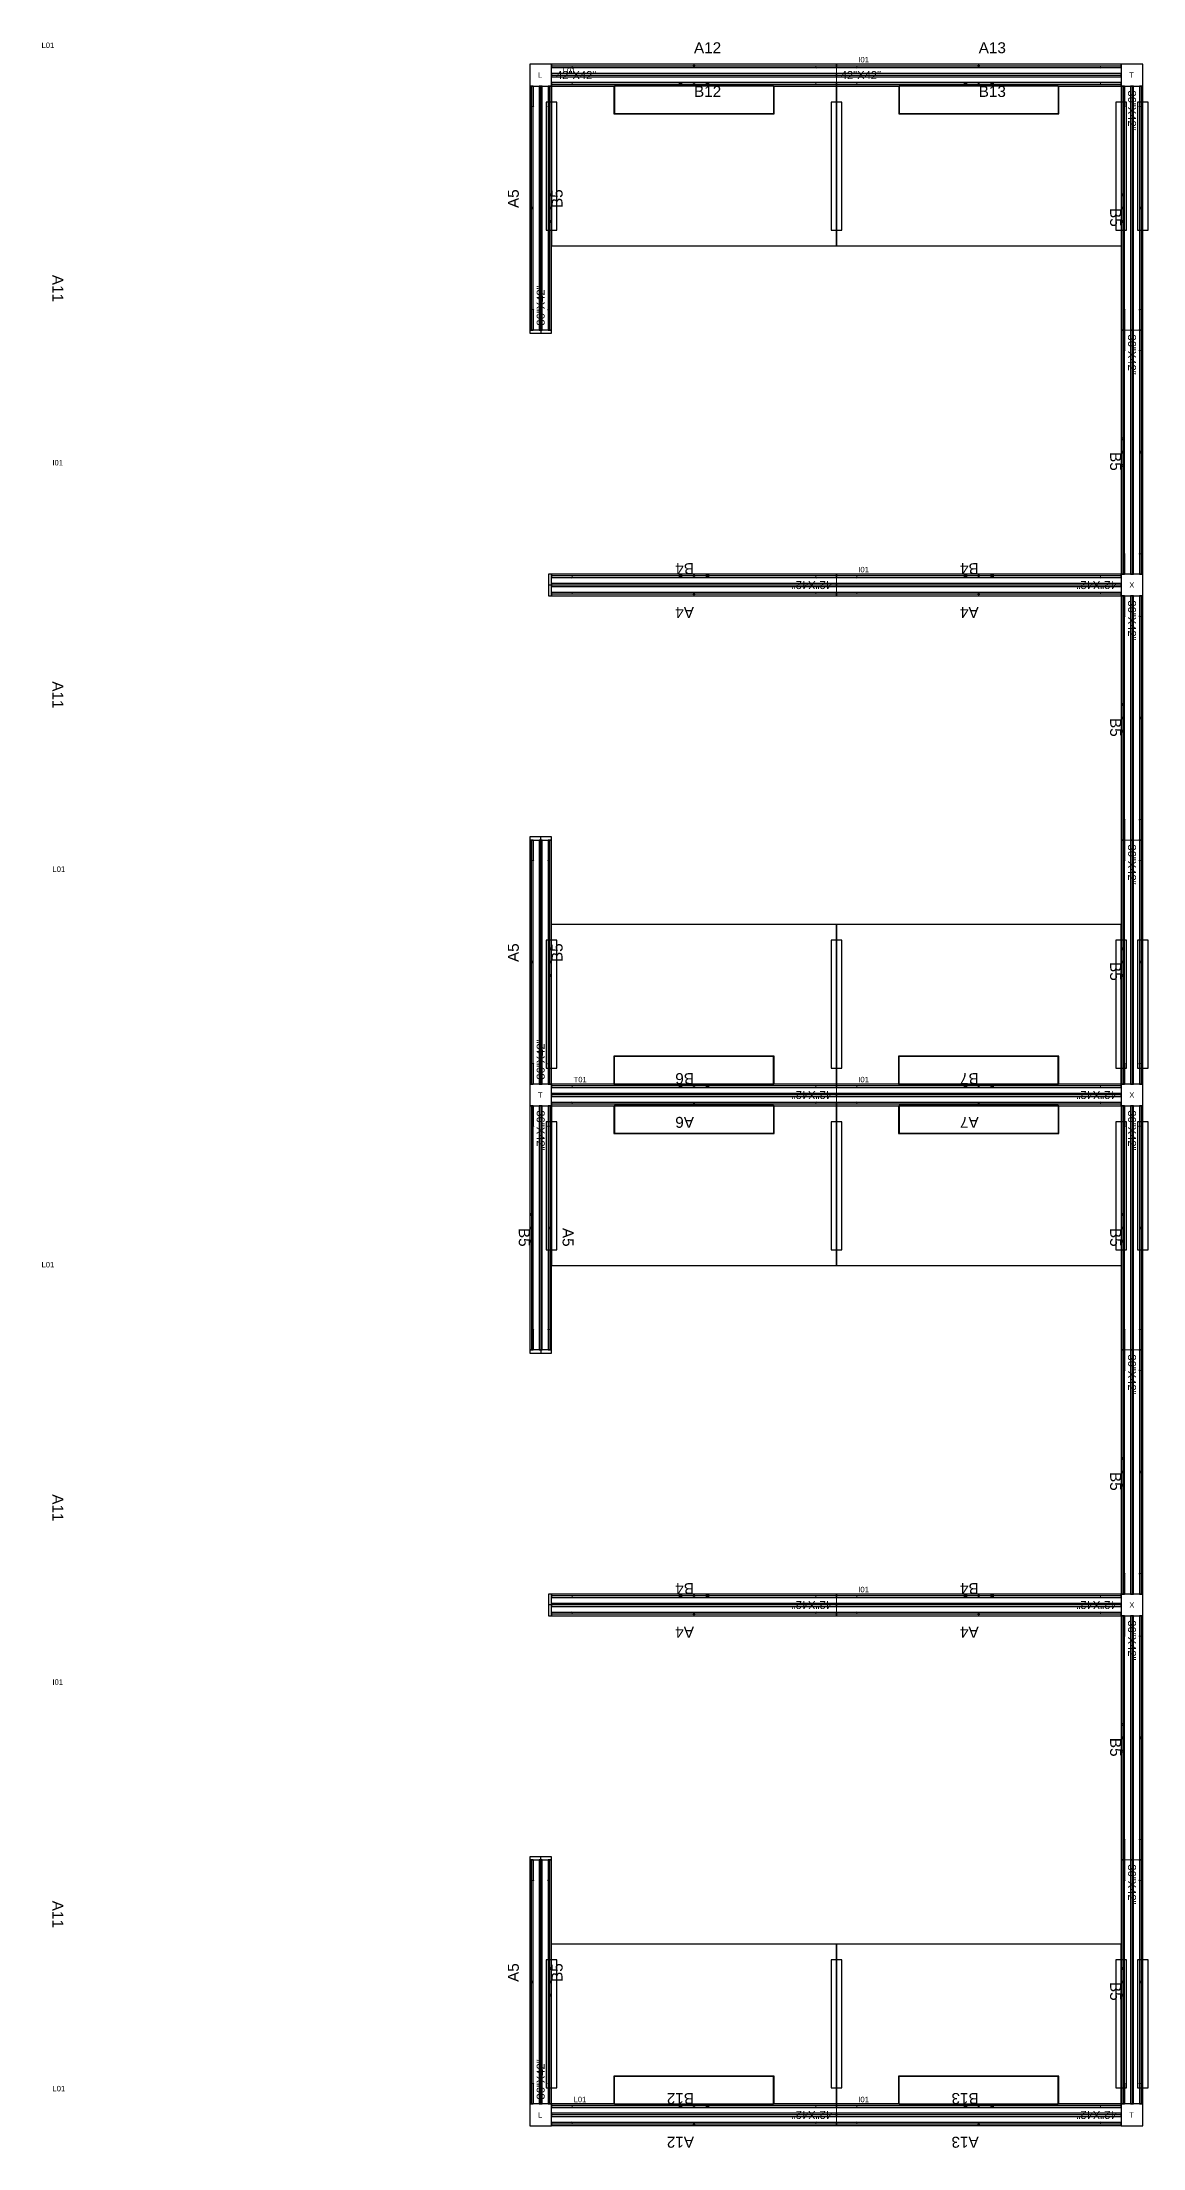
# Model space of a CAD drawing. Header units: millimetres. Extents: x 1390 to 1467.6, y 1790 to 1851.2.
# Drawn here: x 1419.78 to 1423.9, y 1790.1 to 1798 of the extents above; entities that cross this region are included whole.
import ezdxf

# ---------------------------------------------------------------- set-up
doc = ezdxf.new("R2010")
doc.units = ezdxf.units.MM
for name, color, linetype in [('DD2D', 7, 'Continuous'), ('DD2D_Geometry', 7, 'Continuous'), ('DDReportes', 7, 'Continuous'), ('ENFASIS NEW', 7, 'Continuous'), ('FLEXIFRONTERAS', 7, 'Continuous'), ('Id Unión', 7, 'Continuous')]:
    doc.layers.add(name, color=color, linetype=linetype)
doc.styles.get("Standard").update_dxf_attribs({"font": 'arial.ttf'})

# ---------------------------------------------------------------- blocks, each defined once
blk = doc.blocks.new('DD40112442AB')
at = {"color": 3}
for p, q in [((0.298, -0.0042), (-0.298, -0.0042)), ((0.298, -0.1107), (-0.298, -0.1107))]:
    blk.add_line(p, q, dxfattribs=at)
blk.add_lwpolyline([(0.3, -0.0067), (0.5335, -0.0067), (0.5335, -0.6067), (-0.5335, -0.6067), (-0.5335, -0.0067), (-0.3, -0.0067), (-0.3, -0.1107), (0.3, -0.1107), (0.3, -0.0067)])
for points in [[(-0.298, -0.0042), (-0.298, -0.1107)], [(0.298, -0.0042), (0.298, -0.1107)]]:
    blk.add_lwpolyline(points, dxfattribs=at)
blk = doc.blocks.new('DD101036422D')
at = {"color": 1, "linetype": 'Continuous', "lineweight": 0}
for p, q in [((0, -0.0255), (0, 0.0255)), ((0.0017, 0.0275), (0.0218, 0.0275)), ((0.002, 0.0275), (0.0215, 0.0275)), ((0.0747, 0.0275), (0.0215, 0.0275)), ((0.0747, 0.0275), (0.075, 0.0275)), ((0.0765, 0.026), (0.0765, 0.0343)), ((0.8385, 0.0343), (0.0765, 0.0343)), ((0.8385, 0.0343), (0.8385, 0.026)), ((0.8403, 0.0275), (0.84, 0.0275)), ((0.8403, 0.0275), (0.8935, 0.0275)), ((0.9133, 0.0275), (0.8932, 0.0275)), ((0.913, 0.0275), (0.8935, 0.0275)), ((0.915, -0.0255), (0.915, 0.0255)), ((0.025, -0.0275), (0.002, -0.0275)), ((0.025, -0.0275), (0.0747, -0.0275)), ((0.0747, -0.0275), (0.075, -0.0275)), ((0.0765, -0.0343), (0.0765, -0.026)), ((0.8385, -0.0343), (0.0765, -0.0343)), ((0.8385, -0.026), (0.8385, -0.0343)), ((0.8403, -0.0275), (0.84, -0.0275)), ((0.89, -0.0275), (0.8403, -0.0275)), ((0.89, -0.0275), (0.913, -0.0275))]:
    blk.add_line(p, q, dxfattribs=at)
at = {"color": 1}
for p, q in [((0.454, 0.0379), (0.461, 0.0308)), ((0.454, 0.0308), (0.461, 0.0379)), ((0.454, -0.0379), (0.461, -0.0308)), ((0.454, -0.0308), (0.461, -0.0379))]:
    blk.add_line(p, q, dxfattribs=at)
for centre in [(0.4075, -0.0343), (0.5075, -0.0343)]:
    blk.add_circle(centre, 0.005, dxfattribs=at)
at = {"color": 1, "linetype": 'Continuous', "lineweight": 0}
for centre, radius, start, end in [((0.002, 0.0255), 0.00203, 90, 180), ((0.075, 0.026), 0.00151, 10.02098, 90), ((0.075, 0.026), 0.00151, 0, 10.02098), ((0.84, 0.026), 0.00151, 90, 169.97902), ((0.84, 0.026), 0.00151, 169.97902, 180), ((0.84, 0.026), 0.00151, 169.97902, 180), ((0.913, 0.0255), 0.00203, 0, 90), ((0.002, -0.0255), 0.00203, 180, 270), ((0.075, -0.026), 0.00151, 270, 349.97902), ((0.075, -0.026), 0.00151, 349.97902, 0), ((0.84, -0.026), 0.00151, 180, 190.02098), ((0.84, -0.026), 0.00151, 180, 190.02098), ((0.84, -0.026), 0.00151, 190.02098, 270), ((0.913, -0.0255), 0.00203, 270, 0)]:
    blk.add_arc(centre, radius, start, end, dxfattribs=at)
at = {"color": 1}
for p in [(0.4575, 0.0343), (0.4575, -0.0343)]:
    blk.add_point(p, dxfattribs=at)
blk.add_text('36"X42"', height=0.03).set_placement((0.0165, -0.0149))
blk = doc.blocks.new('SPACE_DD10103642')
blk.add_blockref('DD101036422D', (0, 0))
blk = doc.blocks.new('DD101042422D')
at = {"color": 1, "linetype": 'Continuous', "lineweight": 0}
for p, q in [((0, -0.0255), (0, 0.0255)), ((0.0017, 0.0275), (0.0218, 0.0275)), ((0.002, 0.0275), (0.0215, 0.0275)), ((0.0747, 0.0275), (0.0215, 0.0275)), ((0.0747, 0.0275), (0.075, 0.0275)), ((0.0765, 0.026), (0.0765, 0.0343)), ((0.9905, 0.0343), (0.0765, 0.0343)), ((0.9905, 0.0343), (0.9905, 0.026)), ((0.9923, 0.0275), (0.992, 0.0275)), ((0.9923, 0.0275), (1.0455, 0.0275)), ((1.0653, 0.0275), (1.0452, 0.0275)), ((1.065, 0.0275), (1.0455, 0.0275)), ((1.067, -0.0255), (1.067, 0.0255)), ((0.025, -0.0275), (0.002, -0.0275)), ((0.025, -0.0275), (0.0747, -0.0275)), ((0.0747, -0.0275), (0.075, -0.0275)), ((0.0765, -0.0343), (0.0765, -0.026)), ((0.9905, -0.0343), (0.0765, -0.0343)), ((0.9905, -0.026), (0.9905, -0.0343)), ((0.9923, -0.0275), (0.992, -0.0275)), ((1.042, -0.0275), (0.9923, -0.0275)), ((1.042, -0.0275), (1.065, -0.0275))]:
    blk.add_line(p, q, dxfattribs=at)
at = {"color": 1}
for p, q in [((0.53, 0.0379), (0.537, 0.0308)), ((0.53, 0.0308), (0.537, 0.0379)), ((0.53, -0.0379), (0.537, -0.0308)), ((0.53, -0.0308), (0.537, -0.0379))]:
    blk.add_line(p, q, dxfattribs=at)
for centre in [(0.4835, -0.0343), (0.5835, -0.0343)]:
    blk.add_circle(centre, 0.005, dxfattribs=at)
at = {"color": 1, "linetype": 'Continuous', "lineweight": 0}
for centre, radius, start, end in [((0.002, 0.0255), 0.00203, 90, 180), ((0.075, 0.026), 0.00151, 10.02098, 90), ((0.075, 0.026), 0.00151, 0, 10.02098), ((0.992, 0.026), 0.00151, 90, 169.97902), ((0.992, 0.026), 0.00151, 169.97902, 180), ((0.992, 0.026), 0.00151, 169.97902, 180), ((1.065, 0.0255), 0.00203, 0, 90), ((0.002, -0.0255), 0.00203, 180, 270), ((0.075, -0.026), 0.00151, 270, 349.97902), ((0.075, -0.026), 0.00151, 349.97902, 0), ((0.992, -0.026), 0.00151, 180, 190.02098), ((0.992, -0.026), 0.00151, 180, 190.02098), ((0.992, -0.026), 0.00151, 190.02098, 270), ((1.065, -0.0255), 0.00203, 270, 0)]:
    blk.add_arc(centre, radius, start, end, dxfattribs=at)
at = {"color": 1}
for p in [(0.5335, 0.0343), (0.5335, -0.0343)]:
    blk.add_point(p, dxfattribs=at)
blk.add_text('42"X42"', height=0.03).set_placement((0.0165, -0.0149))
blk = doc.blocks.new('SPACE_DD10104242')
blk.add_blockref('DD101042422D', (0, 0))
blk = doc.blocks.new('DD3021422D')
for p, q in [((0, 0.041), (0, -0.041)), ((0.012, 0.041), (0, 0.041)), ((0.012, -0.041), (0.012, 0.041)), ((0, -0.041), (0.012, -0.041))]:
    blk.add_line(p, q)
blk = doc.blocks.new('SPACE_DD302142')
blk.add_blockref('DD3021422D', (0, 0))

msp = doc.modelspace()

# ---------------------------------------------------------------- linework, layer by layer
at = {"layer": 'DD2D'}
for p, q in [((1421.6877, 1797.9094), (1422.7547, 1797.9094)), ((1422.7547, 1797.9094), (1423.8217, 1797.9094)), ((1421.6124, 1796.9191), (1421.6124, 1797.8341)), ((1421.6467, 1797.8341), (1421.6467, 1797.8342)), ((1421.6467, 1796.9191), (1421.6467, 1797.8341)), ((1421.6467, 1796.9191), (1421.6467, 1797.8341)), ((1421.681, 1796.9191), (1421.681, 1797.8341)), ((1421.6877, 1797.8751), (1422.7547, 1797.8751)), ((1421.6877, 1797.8751), (1422.7547, 1797.8751)), ((1421.6877, 1797.8408), (1422.7547, 1797.8408)), ((1422.7547, 1797.8751), (1422.7548, 1797.8751)), ((1422.7547, 1797.8751), (1423.8217, 1797.8751)), ((1422.7547, 1797.8751), (1423.8217, 1797.8751)), ((1422.7547, 1797.8408), (1423.8217, 1797.8408)), ((1423.8217, 1797.8751), (1423.8218, 1797.8751)), ((1423.8284, 1797.8341), (1423.8284, 1796.9191)), ((1423.8627, 1797.8341), (1423.8627, 1796.9191)), ((1423.8627, 1797.8341), (1423.8627, 1796.9191)), ((1423.897, 1797.8341), (1423.897, 1796.9191)), ((1421.6467, 1796.9191), (1421.6467, 1796.9071)), ((1423.8284, 1796.9191), (1423.8284, 1796.0041)), ((1423.8627, 1796.9191), (1423.8627, 1796.919)), ((1423.8627, 1796.9191), (1423.8627, 1796.0041)), ((1423.8627, 1796.9191), (1423.8627, 1796.0041)), ((1423.897, 1796.9191), (1423.897, 1796.0041)), ((1421.6877, 1795.9631), (1421.6757, 1795.9631)), ((1422.7547, 1795.9974), (1421.6877, 1795.9974)), ((1422.7547, 1795.9631), (1421.6877, 1795.9631)), ((1422.7547, 1795.9631), (1421.6877, 1795.9631)), ((1422.7547, 1795.9288), (1421.6877, 1795.9288)), ((1422.7547, 1795.9631), (1422.7546, 1795.9631)), ((1423.8217, 1795.9974), (1422.7547, 1795.9974)), ((1423.8217, 1795.9631), (1422.7547, 1795.9631)), ((1423.8217, 1795.9631), (1422.7547, 1795.9631)), ((1423.8217, 1795.9288), (1422.7547, 1795.9288)), ((1423.8627, 1796.0041), (1423.8627, 1796.004)), ((1423.8284, 1795.9221), (1423.8284, 1795.0071)), ((1423.8627, 1795.9221), (1423.8627, 1795.0071)), ((1423.8627, 1795.9221), (1423.8627, 1795.0071)), ((1423.897, 1795.9221), (1423.897, 1795.0071)), ((1421.6124, 1794.0921), (1421.6124, 1795.0071)), ((1421.6467, 1795.0071), (1421.6467, 1795.0191)), ((1421.6467, 1794.0921), (1421.6467, 1795.0071)), ((1421.6467, 1794.0921), (1421.6467, 1795.0071)), ((1421.681, 1794.0921), (1421.681, 1795.0071)), ((1423.8284, 1795.0071), (1423.8284, 1794.0921)), ((1423.8627, 1795.0071), (1423.8627, 1795.007)), ((1423.8627, 1795.0071), (1423.8627, 1794.0921)), ((1423.8627, 1795.0071), (1423.8627, 1794.0921)), ((1423.897, 1795.0071), (1423.897, 1794.0921)), ((1421.6877, 1794.0511), (1421.6876, 1794.0511)), ((1422.7547, 1794.0854), (1421.6877, 1794.0854)), ((1422.7547, 1794.0511), (1421.6877, 1794.0511)), ((1422.7547, 1794.0511), (1421.6877, 1794.0511)), ((1422.7547, 1794.0511), (1422.7546, 1794.0511)), ((1423.8217, 1794.0854), (1422.7547, 1794.0854)), ((1423.8217, 1794.0511), (1422.7547, 1794.0511)), ((1423.8217, 1794.0511), (1422.7547, 1794.0511)), ((1423.8627, 1794.0921), (1423.8627, 1794.092)), ((1421.6124, 1794.0101), (1421.6124, 1793.0951)), ((1421.6467, 1794.0101), (1421.6467, 1793.0951)), ((1421.6467, 1794.0101), (1421.6467, 1793.0951)), ((1421.681, 1794.0101), (1421.681, 1793.0951)), ((1422.7547, 1794.0168), (1421.6877, 1794.0168)), ((1423.8217, 1794.0168), (1422.7547, 1794.0168)), ((1423.8284, 1794.0101), (1423.8284, 1793.0951)), ((1423.8627, 1794.0101), (1423.8627, 1793.0951)), ((1423.8627, 1794.0101), (1423.8627, 1793.0951)), ((1423.897, 1794.0101), (1423.897, 1793.0951)), ((1421.6467, 1793.0951), (1421.6467, 1793.0831)), ((1423.8284, 1793.0951), (1423.8284, 1792.1801)), ((1423.8627, 1793.0951), (1423.8627, 1793.095)), ((1423.8627, 1793.0951), (1423.8627, 1792.1801)), ((1423.8627, 1793.0951), (1423.8627, 1792.1801)), ((1423.897, 1793.0951), (1423.897, 1792.1801)), ((1421.6877, 1792.1391), (1421.6757, 1792.1391)), ((1422.7547, 1792.1734), (1421.6877, 1792.1734)), ((1422.7547, 1792.1391), (1421.6877, 1792.1391)), ((1422.7547, 1792.1391), (1421.6877, 1792.1391)), ((1422.7547, 1792.1391), (1422.7546, 1792.1391)), ((1423.8217, 1792.1734), (1422.7547, 1792.1734)), ((1423.8217, 1792.1391), (1422.7547, 1792.1391)), ((1423.8217, 1792.1391), (1422.7547, 1792.1391)), ((1423.8627, 1792.1801), (1423.8627, 1792.18)), ((1422.7547, 1792.1048), (1421.6877, 1792.1048)), ((1423.8217, 1792.1048), (1422.7547, 1792.1048)), ((1423.8284, 1792.0981), (1423.8284, 1791.1831)), ((1423.8627, 1792.0981), (1423.8627, 1791.1831)), ((1423.8627, 1792.0981), (1423.8627, 1791.1831)), ((1423.897, 1792.0981), (1423.897, 1791.1831)), ((1421.6467, 1791.1831), (1421.6467, 1791.1951)), ((1421.6124, 1790.2681), (1421.6124, 1791.1831)), ((1421.6467, 1790.2681), (1421.6467, 1791.1831)), ((1421.6467, 1790.2681), (1421.6467, 1791.1831)), ((1421.681, 1790.2681), (1421.681, 1791.1831)), ((1423.8284, 1791.1831), (1423.8284, 1790.2681)), ((1423.8627, 1791.1831), (1423.8627, 1791.183)), ((1423.8627, 1791.1831), (1423.8627, 1790.2681)), ((1423.8627, 1791.1831), (1423.8627, 1790.2681)), ((1423.897, 1791.1831), (1423.897, 1790.2681)), ((1422.7547, 1790.2614), (1421.6877, 1790.2614)), ((1423.8217, 1790.2614), (1422.7547, 1790.2614)), ((1423.8627, 1790.2681), (1423.8627, 1790.268)), ((1421.6877, 1790.2271), (1421.6876, 1790.2271)), ((1422.7547, 1790.2271), (1421.6877, 1790.2271)), ((1422.7547, 1790.2271), (1421.6877, 1790.2271)), ((1422.7547, 1790.1928), (1421.6877, 1790.1928)), ((1422.7547, 1790.2271), (1422.7546, 1790.2271)), ((1423.8217, 1790.2271), (1422.7547, 1790.2271)), ((1423.8217, 1790.2271), (1422.7547, 1790.2271)), ((1423.8217, 1790.1928), (1422.7547, 1790.1928))]:
    msp.add_line(p, q, dxfattribs=at)
at = {"layer": 'DD2D_Geometry'}
for points in [[(1421.6877, 1797.8341), (1421.6877, 1797.9162), (1421.6057, 1797.9162), (1421.6057, 1797.8341)], [(1421.6877, 1797.9034), (1422.7547, 1797.9034), (1422.7547, 1797.9154), (1421.6877, 1797.9154)], [(1422.7547, 1797.9034), (1423.8217, 1797.9034), (1423.8217, 1797.9154), (1422.7547, 1797.9154)], [(1423.8217, 1797.8341), (1423.9038, 1797.8341), (1423.9038, 1797.9161), (1423.8217, 1797.9161)], [(1421.6184, 1796.9191), (1421.6184, 1797.8341), (1421.6064, 1797.8341), (1421.6064, 1796.9191)], [(1421.6527, 1796.9191), (1421.6527, 1797.8341), (1421.6407, 1797.8341), (1421.6407, 1796.9191)], [(1421.687, 1796.9191), (1421.687, 1797.8341), (1421.675, 1797.8341), (1421.675, 1796.9191)], [(1421.6877, 1797.8691), (1422.7547, 1797.8691), (1422.7547, 1797.8811), (1421.6877, 1797.8811)], [(1421.6877, 1797.8348), (1422.7547, 1797.8348), (1422.7547, 1797.8468), (1421.6877, 1797.8468)], [(1422.7547, 1797.8691), (1423.8217, 1797.8691), (1423.8217, 1797.8811), (1422.7547, 1797.8811)], [(1422.7547, 1797.8751), (1422.7548, 1797.8751), (1422.7548, 1797.8751), (1422.7547, 1797.8751)], [(1422.7547, 1797.8348), (1423.8217, 1797.8348), (1423.8217, 1797.8468), (1422.7547, 1797.8468)], [(1423.8224, 1797.8341), (1423.8224, 1796.9191), (1423.8344, 1796.9191), (1423.8344, 1797.8341)], [(1423.8567, 1797.8341), (1423.8567, 1796.9191), (1423.8687, 1796.9191), (1423.8687, 1797.8341)], [(1423.891, 1797.8341), (1423.891, 1796.9191), (1423.903, 1796.9191), (1423.903, 1797.8341)], [(1423.8224, 1796.9191), (1423.8224, 1796.0041), (1423.8344, 1796.0041), (1423.8344, 1796.9191)], [(1423.8567, 1796.9191), (1423.8567, 1796.0041), (1423.8687, 1796.0041), (1423.8687, 1796.9191)], [(1423.8627, 1796.919), (1423.8627, 1796.919), (1423.8627, 1796.9191), (1423.8627, 1796.9191)], [(1423.891, 1796.9191), (1423.891, 1796.0041), (1423.903, 1796.0041), (1423.903, 1796.9191)], [(1422.7547, 1796.0034), (1421.6877, 1796.0034), (1421.6877, 1795.9914), (1422.7547, 1795.9914)], [(1422.7547, 1795.9691), (1421.6877, 1795.9691), (1421.6877, 1795.9571), (1422.7547, 1795.9571)], [(1422.7547, 1795.9348), (1421.6877, 1795.9348), (1421.6877, 1795.9228), (1422.7547, 1795.9228)], [(1422.7546, 1795.9631), (1422.7547, 1795.9631), (1422.7547, 1795.9631), (1422.7546, 1795.9631)], [(1423.8217, 1796.0034), (1422.7547, 1796.0034), (1422.7547, 1795.9914), (1423.8217, 1795.9914)], [(1423.8217, 1795.9691), (1422.7547, 1795.9691), (1422.7547, 1795.9571), (1423.8217, 1795.9571)], [(1423.8217, 1795.9348), (1422.7547, 1795.9348), (1422.7547, 1795.9228), (1423.8217, 1795.9228)], [(1423.8217, 1796.0041), (1423.8217, 1795.922), (1423.9037, 1795.922), (1423.9037, 1796.0041)], [(1423.8224, 1795.9221), (1423.8224, 1795.0071), (1423.8344, 1795.0071), (1423.8344, 1795.9221)], [(1423.8567, 1795.9221), (1423.8567, 1795.0071), (1423.8687, 1795.0071), (1423.8687, 1795.9221)], [(1423.891, 1795.9221), (1423.891, 1795.0071), (1423.903, 1795.0071), (1423.903, 1795.9221)], [(1421.6184, 1794.0921), (1421.6184, 1795.0071), (1421.6064, 1795.0071), (1421.6064, 1794.0921)], [(1421.6527, 1794.0921), (1421.6527, 1795.0071), (1421.6407, 1795.0071), (1421.6407, 1794.0921)], [(1421.687, 1794.0921), (1421.687, 1795.0071), (1421.675, 1795.0071), (1421.675, 1794.0921)], [(1423.8224, 1795.0071), (1423.8224, 1794.0921), (1423.8344, 1794.0921), (1423.8344, 1795.0071)], [(1423.8567, 1795.0071), (1423.8567, 1794.0921), (1423.8687, 1794.0921), (1423.8687, 1795.0071)], [(1423.8627, 1795.007), (1423.8627, 1795.007), (1423.8627, 1795.0071), (1423.8627, 1795.0071)], [(1423.891, 1795.0071), (1423.891, 1794.0921), (1423.903, 1794.0921), (1423.903, 1795.0071)], [(1421.6877, 1794.0921), (1421.6056, 1794.0921), (1421.6056, 1794.0101), (1421.6877, 1794.0101)], [(1422.7547, 1794.0914), (1421.6877, 1794.0914), (1421.6877, 1794.0794), (1422.7547, 1794.0794)], [(1422.7547, 1794.0571), (1421.6877, 1794.0571), (1421.6877, 1794.0451), (1422.7547, 1794.0451)], [(1422.7546, 1794.0511), (1422.7547, 1794.0511), (1422.7547, 1794.0511), (1422.7546, 1794.0511)], [(1423.8217, 1794.0914), (1422.7547, 1794.0914), (1422.7547, 1794.0794), (1423.8217, 1794.0794)], [(1423.8217, 1794.0571), (1422.7547, 1794.0571), (1422.7547, 1794.0451), (1423.8217, 1794.0451)], [(1423.8217, 1794.0921), (1423.8217, 1794.01), (1423.9037, 1794.01), (1423.9037, 1794.0921)], [(1421.6064, 1794.0101), (1421.6064, 1793.0951), (1421.6184, 1793.0951), (1421.6184, 1794.0101)], [(1421.6407, 1794.0101), (1421.6407, 1793.0951), (1421.6527, 1793.0951), (1421.6527, 1794.0101)], [(1421.675, 1794.0101), (1421.675, 1793.0951), (1421.687, 1793.0951), (1421.687, 1794.0101)], [(1422.7547, 1794.0228), (1421.6877, 1794.0228), (1421.6877, 1794.0108), (1422.7547, 1794.0108)], [(1423.8217, 1794.0228), (1422.7547, 1794.0228), (1422.7547, 1794.0108), (1423.8217, 1794.0108)], [(1423.8224, 1794.0101), (1423.8224, 1793.0951), (1423.8344, 1793.0951), (1423.8344, 1794.0101)], [(1423.8567, 1794.0101), (1423.8567, 1793.0951), (1423.8687, 1793.0951), (1423.8687, 1794.0101)], [(1423.891, 1794.0101), (1423.891, 1793.0951), (1423.903, 1793.0951), (1423.903, 1794.0101)], [(1423.8224, 1793.0951), (1423.8224, 1792.1801), (1423.8344, 1792.1801), (1423.8344, 1793.0951)], [(1423.8567, 1793.0951), (1423.8567, 1792.1801), (1423.8687, 1792.1801), (1423.8687, 1793.0951)], [(1423.8627, 1793.095), (1423.8627, 1793.095), (1423.8627, 1793.0951), (1423.8627, 1793.0951)], [(1423.891, 1793.0951), (1423.891, 1792.1801), (1423.903, 1792.1801), (1423.903, 1793.0951)], [(1422.7547, 1792.1794), (1421.6877, 1792.1794), (1421.6877, 1792.1674), (1422.7547, 1792.1674)], [(1422.7547, 1792.1451), (1421.6877, 1792.1451), (1421.6877, 1792.1331), (1422.7547, 1792.1331)], [(1422.7546, 1792.1391), (1422.7547, 1792.1391), (1422.7547, 1792.1391), (1422.7546, 1792.1391)], [(1423.8217, 1792.1794), (1422.7547, 1792.1794), (1422.7547, 1792.1674), (1423.8217, 1792.1674)], [(1423.8217, 1792.1451), (1422.7547, 1792.1451), (1422.7547, 1792.1331), (1423.8217, 1792.1331)], [(1423.8217, 1792.1801), (1423.8217, 1792.098), (1423.9037, 1792.098), (1423.9037, 1792.1801)], [(1422.7547, 1792.1108), (1421.6877, 1792.1108), (1421.6877, 1792.0988), (1422.7547, 1792.0988)], [(1423.8217, 1792.1108), (1422.7547, 1792.1108), (1422.7547, 1792.0988), (1423.8217, 1792.0988)], [(1423.8224, 1792.0981), (1423.8224, 1791.1831), (1423.8344, 1791.1831), (1423.8344, 1792.0981)], [(1423.8567, 1792.0981), (1423.8567, 1791.1831), (1423.8687, 1791.1831), (1423.8687, 1792.0981)], [(1423.891, 1792.0981), (1423.891, 1791.1831), (1423.903, 1791.1831), (1423.903, 1792.0981)], [(1421.6184, 1790.2681), (1421.6184, 1791.1831), (1421.6064, 1791.1831), (1421.6064, 1790.2681)], [(1421.6527, 1790.2681), (1421.6527, 1791.1831), (1421.6407, 1791.1831), (1421.6407, 1790.2681)], [(1421.687, 1790.2681), (1421.687, 1791.1831), (1421.675, 1791.1831), (1421.675, 1790.2681)], [(1423.8224, 1791.1831), (1423.8224, 1790.2681), (1423.8344, 1790.2681), (1423.8344, 1791.1831)], [(1423.8567, 1791.1831), (1423.8567, 1790.2681), (1423.8687, 1790.2681), (1423.8687, 1791.1831)], [(1423.8627, 1791.183), (1423.8627, 1791.183), (1423.8627, 1791.1831), (1423.8627, 1791.1831)], [(1423.891, 1791.1831), (1423.891, 1790.2681), (1423.903, 1790.2681), (1423.903, 1791.1831)], [(1421.6877, 1790.2681), (1421.6056, 1790.2681), (1421.6056, 1790.1861), (1421.6877, 1790.1861)], [(1422.7547, 1790.2674), (1421.6877, 1790.2674), (1421.6877, 1790.2554), (1422.7547, 1790.2554)], [(1423.8217, 1790.2674), (1422.7547, 1790.2674), (1422.7547, 1790.2554), (1423.8217, 1790.2554)], [(1423.8217, 1790.2681), (1423.8217, 1790.186), (1423.9037, 1790.186), (1423.9037, 1790.2681)], [(1422.7547, 1790.2331), (1421.6877, 1790.2331), (1421.6877, 1790.2211), (1422.7547, 1790.2211)], [(1422.7547, 1790.1988), (1421.6877, 1790.1988), (1421.6877, 1790.1868), (1422.7547, 1790.1868)], [(1422.7546, 1790.2271), (1422.7547, 1790.2271), (1422.7547, 1790.2271), (1422.7546, 1790.2271)], [(1423.8217, 1790.2331), (1422.7547, 1790.2331), (1422.7547, 1790.2211), (1423.8217, 1790.2211)], [(1423.8217, 1790.1988), (1422.7547, 1790.1988), (1422.7547, 1790.1868), (1423.8217, 1790.1868)]]:
    msp.add_lwpolyline(points, close=True, dxfattribs=at)
at = {"layer": 'FLEXIFRONTERAS', "color": 2}
for p, q in [((1421.6878, 1797.834), (1421.6878, 1797.234)), ((1421.6878, 1797.834), (1421.6878, 1797.234)), ((1422.7548, 1797.8341), (1422.7548, 1797.2341)), ((1422.7548, 1794.0921), (1422.7548, 1794.6921)), ((1423.8217, 1794.0921), (1423.8217, 1794.6921)), ((1423.8217, 1794.0921), (1423.8217, 1794.6921)), ((1421.6878, 1794.0101), (1421.6878, 1793.4101)), ((1421.6878, 1794.0101), (1421.6878, 1793.4101)), ((1422.7547, 1794.0101), (1422.7547, 1793.4101)), ((1422.7547, 1790.2681), (1422.7547, 1790.8681)), ((1423.8217, 1790.2681), (1423.8217, 1790.8681)), ((1423.8217, 1790.2681), (1423.8217, 1790.8681))]:
    msp.add_line(p, q, dxfattribs=at)
at = {"layer": 'FLEXIFRONTERAS', "color": 4}
for p, q in [((1422.7548, 1797.834), (1422.7548, 1797.234)), ((1422.7548, 1797.834), (1422.7548, 1797.234)), ((1423.8218, 1797.8341), (1423.8218, 1797.2341)), ((1421.6878, 1794.0921), (1421.6878, 1794.6921)), ((1422.7547, 1794.0921), (1422.7547, 1794.6921)), ((1422.7547, 1794.0921), (1422.7547, 1794.6921)), ((1422.7548, 1794.0101), (1422.7548, 1793.4101)), ((1422.7548, 1794.0101), (1422.7548, 1793.4101)), ((1423.8217, 1794.0101), (1423.8217, 1793.4101)), ((1421.6877, 1790.2681), (1421.6877, 1790.8681)), ((1422.7547, 1790.2681), (1422.7547, 1790.8681)), ((1422.7547, 1790.2681), (1422.7547, 1790.8681))]:
    msp.add_line(p, q, dxfattribs=at)
at = {"layer": 'FLEXIFRONTERAS', "color": 2}
for points in [[(1421.6678, 1797.294), (1421.7078, 1797.294), (1421.7078, 1797.774), (1421.6678, 1797.774), (1421.6678, 1797.294)], [(1422.7347, 1797.294), (1422.7747, 1797.294), (1422.7747, 1797.7741), (1422.7347, 1797.7741), (1422.7347, 1797.294)], [(1423.8018, 1797.294), (1423.8418, 1797.294), (1423.8418, 1797.7741), (1423.8018, 1797.7741), (1423.8018, 1797.294)], [(1423.8838, 1797.294), (1423.9238, 1797.294), (1423.9238, 1797.7741), (1423.8838, 1797.7741), (1423.8838, 1797.294)], [(1421.6678, 1794.1521), (1421.7078, 1794.1521), (1421.7078, 1794.632), (1421.6678, 1794.632), (1421.6678, 1794.1521)], [(1422.7347, 1794.1521), (1422.7747, 1794.1521), (1422.7747, 1794.632), (1422.7347, 1794.632), (1422.7347, 1794.1521)], [(1423.8018, 1794.1521), (1423.8418, 1794.1521), (1423.8418, 1794.632), (1423.8018, 1794.632), (1423.8018, 1794.1521)], [(1423.8838, 1794.1521), (1423.9238, 1794.1521), (1423.9238, 1794.6322), (1423.8838, 1794.6322), (1423.8838, 1794.1521)], [(1421.6678, 1793.4701), (1421.7078, 1793.4701), (1421.7078, 1793.95), (1421.6678, 1793.95), (1421.6678, 1793.4701)], [(1422.7347, 1793.4701), (1422.7747, 1793.4701), (1422.7747, 1793.95), (1422.7347, 1793.95), (1422.7347, 1793.4701)], [(1423.8018, 1793.4701), (1423.8418, 1793.4701), (1423.8418, 1793.95), (1423.8018, 1793.95), (1423.8018, 1793.4701)], [(1423.8837, 1793.4701), (1423.9237, 1793.4701), (1423.9237, 1793.95), (1423.8837, 1793.95), (1423.8837, 1793.4701)], [(1421.6677, 1790.3281), (1421.7077, 1790.3281), (1421.7077, 1790.8081), (1421.6677, 1790.8081), (1421.6677, 1790.3281)], [(1422.7347, 1790.3281), (1422.7747, 1790.3281), (1422.7747, 1790.8081), (1422.7347, 1790.8081), (1422.7347, 1790.3281)], [(1423.8018, 1790.3281), (1423.8418, 1790.3281), (1423.8418, 1790.8081), (1423.8018, 1790.8081), (1423.8018, 1790.3281)], [(1423.8838, 1790.3281), (1423.9238, 1790.3281), (1423.9238, 1790.8081), (1423.8838, 1790.8081), (1423.8838, 1790.3281)]]:
    msp.add_lwpolyline(points, dxfattribs=at)

# ---------------------------------------------------------------- block references
at = {"layer": 'DD2D_Geometry'}
for p in [(1421.6877, 1797.8751), (1422.7547, 1797.8751)]:
    msp.add_blockref('SPACE_DD10104242', p, dxfattribs=at)
for name, p, rotation in [('SPACE_DD10103642', (1421.6467, 1796.9191), 90), ('SPACE_DD10103642', (1423.8627, 1797.8341), 270), ('SPACE_DD302142', (1421.6467, 1796.9191), 270), ('SPACE_DD10103642', (1423.8627, 1796.9191), 270), ('SPACE_DD302142', (1421.6877, 1795.9631), 180), ('SPACE_DD10104242', (1422.7547, 1795.9631), 180), ('SPACE_DD10104242', (1423.8217, 1795.9631), 180), ('SPACE_DD10103642', (1423.8627, 1795.9221), 270), ('SPACE_DD302142', (1421.6467, 1795.0071), 90), ('SPACE_DD10103642', (1421.6467, 1794.0921), 90), ('SPACE_DD10103642', (1423.8627, 1795.0071), 270), ('SPACE_DD10104242', (1422.7547, 1794.0511), 180), ('SPACE_DD10104242', (1423.8217, 1794.0511), 180), ('SPACE_DD10103642', (1421.6467, 1794.0101), 270), ('SPACE_DD10103642', (1423.8627, 1794.0101), 270), ('SPACE_DD302142', (1421.6467, 1793.0951), 270), ('SPACE_DD10103642', (1423.8627, 1793.0951), 270), ('SPACE_DD302142', (1421.6877, 1792.1391), 180), ('SPACE_DD10104242', (1422.7547, 1792.1391), 180), ('SPACE_DD10104242', (1423.8217, 1792.1391), 180), ('SPACE_DD10103642', (1423.8627, 1792.0981), 270), ('SPACE_DD302142', (1421.6467, 1791.1831), 90), ('SPACE_DD10103642', (1421.6467, 1790.2681), 90), ('SPACE_DD10103642', (1423.8627, 1791.1831), 270), ('SPACE_DD10104242', (1422.7547, 1790.2271), 180), ('SPACE_DD10104242', (1423.8217, 1790.2271), 180)]:
    msp.add_blockref(name, p, dxfattribs=dict(at, rotation=rotation))
at = {"layer": 'ENFASIS NEW'}
for p in [(1422.2213, 1797.8407), (1423.2883, 1797.8408), (1422.2213, 1794.0168), (1423.2882, 1794.0168)]:
    msp.add_blockref('DD40112442AB', p, dxfattribs=at)
at = {"layer": 'ENFASIS NEW', "rotation": 180}
for p in [(1422.2213, 1794.0854), (1423.2882, 1794.0854), (1422.2212, 1790.2614), (1423.2882, 1790.2614)]:
    msp.add_blockref('DD40112442AB', p, dxfattribs=at)

# ---------------------------------------------------------------- texts
at = {"layer": 'DD2D_Geometry'}
for s, p in [('L', (1421.6365, 1797.8648)), ('T', (1423.8525, 1797.8648)), ('X', (1423.8525, 1795.9528)), ('T', (1421.6365, 1794.0408)), ('X', (1423.8525, 1794.0408)), ('X', (1423.8525, 1792.1288)), ('L', (1421.6365, 1790.2168)), ('T', (1423.8525, 1790.2168))]:
    msp.add_text(s, height=0.0205, dxfattribs=at).set_placement(p)
at = {"layer": 'DDReportes'}
for s, p in [('A12', (1422.2212, 1797.9571)), ('A13', (1423.2882, 1797.9571)), ('B12', (1422.2212, 1797.7931)), ('B13', (1423.2882, 1797.7931))]:
    msp.add_text(s, height=0.041, dxfattribs=at).set_placement(p)
for s, rotation, p in [('A5', 90, (1421.5647, 1797.3766)), ('B5', 90, (1421.7287, 1797.3766)), ('B5', 270, (1423.7807, 1797.3766)), ('A11', 270, (1419.8166, 1797.1261)), ('B5', 270, (1423.7807, 1796.4616)), ('B4', 180, (1422.2212, 1796.0451)), ('B4', 180, (1423.2882, 1796.0451)), ('A4', 180, (1422.2212, 1795.8811)), ('A4', 180, (1423.2882, 1795.8811)), ('A11', 270, (1419.8166, 1795.6021)), ('B5', 270, (1423.7807, 1795.4646)), ('A5', 90, (1421.5647, 1794.5496)), ('B5', 90, (1421.7287, 1794.5496)), ('B5', 270, (1423.7807, 1794.5496)), ('B6', 180, (1422.2212, 1794.1331)), ('B7', 180, (1423.2882, 1794.1331)), ('A6', 180, (1422.2212, 1793.9691)), ('A7', 180, (1423.2882, 1793.9691)), ('B5', 270, (1421.5647, 1793.5526)), ('A5', 270, (1421.7287, 1793.5526)), ('B5', 270, (1423.7807, 1793.5526)), ('B5', 270, (1423.7807, 1792.6376)), ('A11', 270, (1419.8166, 1792.5541)), ('B4', 180, (1422.2212, 1792.2211)), ('B4', 180, (1423.2882, 1792.2211)), ('A4', 180, (1422.2212, 1792.0571)), ('A4', 180, (1423.2882, 1792.0571)), ('B5', 270, (1423.7807, 1791.6406)), ('A11', 270, (1419.8166, 1791.0301)), ('A5', 90, (1421.5647, 1790.7256)), ('B5', 90, (1421.7287, 1790.7256)), ('B5', 270, (1423.7807, 1790.7256)), ('B12', 180, (1422.2212, 1790.3091)), ('B13', 180, (1423.2882, 1790.3091)), ('A12', 180, (1422.2212, 1790.1451)), ('A13', 180, (1423.2882, 1790.1451))]:
    msp.add_text(s, height=0.041, rotation=rotation, dxfattribs=at).set_placement(p)
at = {"layer": 'Id Unión'}
for s, p in [('L01', (1419.776, 1797.9766)), ('L01', (1421.729, 1797.8816)), ('I01', (1422.8371, 1797.9226)), ('I01', (1419.8169, 1796.4115)), ('I01', (1422.837, 1796.0106)), ('L01', (1419.8169, 1794.8875)), ('T01', (1421.77, 1794.0986)), ('I01', (1422.837, 1794.0986)), ('L01', (1419.776, 1793.4046)), ('I01', (1422.837, 1792.1866)), ('I01', (1419.8169, 1791.8395)), ('L01', (1419.8169, 1790.3155)), ('L01', (1421.77, 1790.2746)), ('I01', (1422.837, 1790.2746))]:
    msp.add_text(s, height=0.0205, dxfattribs=at).set_placement(p)

doc.saveas('drawing.dxf')
